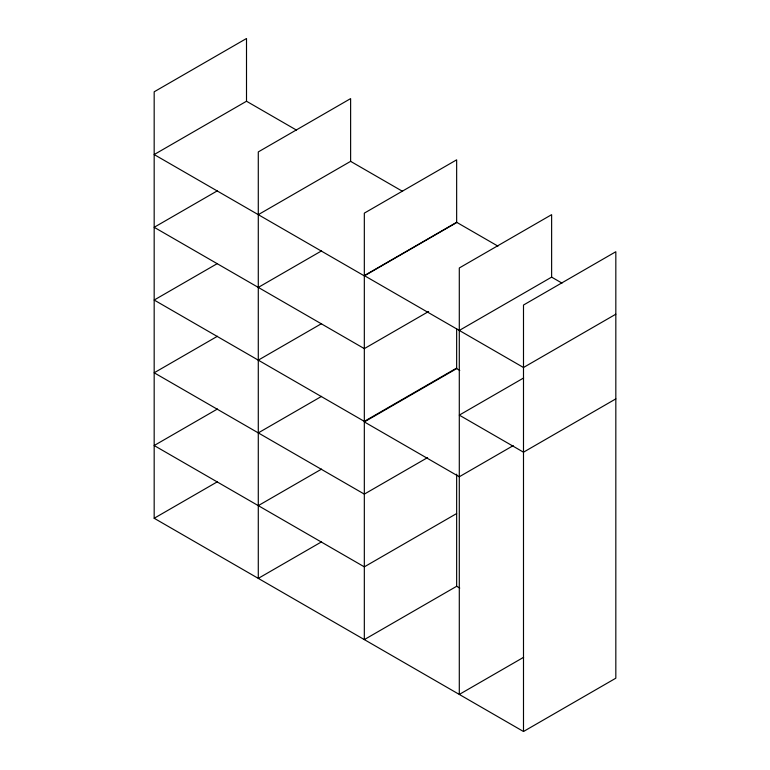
<?xml version="1.0" encoding="UTF-8"?>
<svg xmlns="http://www.w3.org/2000/svg" width="770" height="770" viewBox="0 0 770 770"><rect width="100%" height="100%" fill="white"/><g stroke="black" fill="none" stroke-linecap="round" stroke-linejoin="round"><path stroke-width="1.16" d="M296.479 130.101L246.506 101.245L154.173 154.558L364.325 275.881L456.649 222.578L456.649 159.833L364.325 213.136L364.325 639.601L456.649 586.297L459.748 588.078M217.458 190.758L154.173 227.294L364.325 348.627L428.64 311.494M258.287 214.666L350.619 161.353L402.594 191.364M217.458 263.504L154.173 300.04L364.325 421.373L456.649 368.06M258.287 287.412L321.571 250.876M217.458 336.249L154.173 372.786L364.325 494.119L427.61 457.582M258.287 360.148L321.571 323.612M217.458 408.995L154.173 445.532L364.325 566.855L456.649 513.551M258.287 432.894L321.571 396.358M459.295 330.445L551.628 277.133L561.985 283.11M246.506 101.245L246.506 38.5L154.173 91.803L154.173 518.268L217.458 481.731M459.748 370.409L456.649 368.618L364.325 421.922L459.295 476.765L513.244 445.618M258.287 505.64L321.571 469.103M615.827 314.199L523.494 367.502L364.325 275.602L456.649 222.299L497.949 246.14M523.619 377.983L459.295 415.126L523.494 452.192L615.827 398.879M321.571 541.839L258.287 578.376L258.287 151.921L350.619 98.608L350.619 161.353M523.619 657.301L459.295 694.434L459.295 267.97L551.628 214.666L551.628 277.133M523.494 731.5L615.827 678.197L615.827 251.732L523.494 305.036L523.494 731.5L154.173 518.268M456.649 328.713L456.649 368.618M456.649 474.195L456.649 586.297"/></g></svg>
